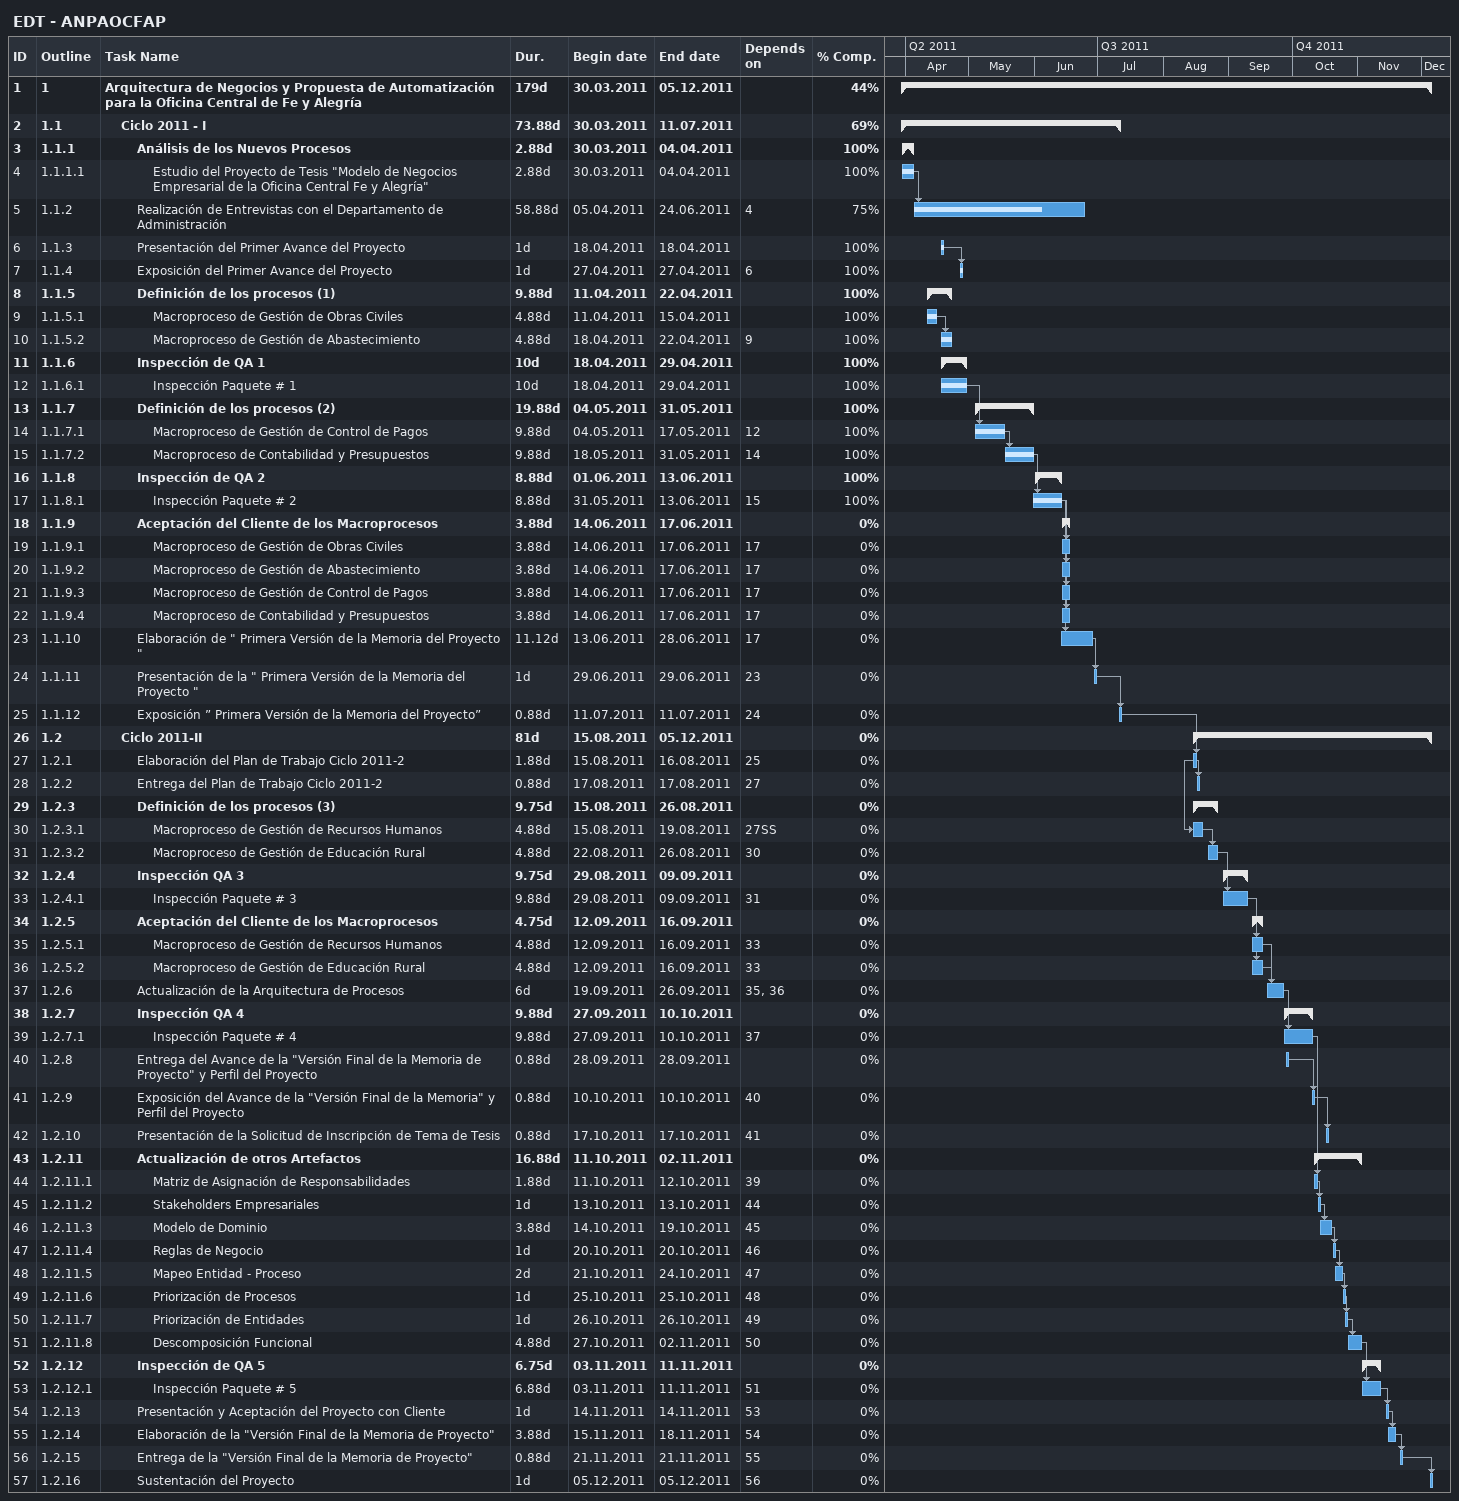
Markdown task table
EDT - ANPAOCFAP

| ID | WBS | Task | Duration | Start | Finish | Predecessors | % complete |
|---|---|---|---|---|---|---|---|
| 1 | 1 | **Arquitectura de Negocios y Propuesta de Automatización para la Oficina Central de Fe y Alegría** | 179d | 2011-03-30 | 2011-12-05 |  | 44 |
| 2 | 1.1 | **Ciclo 2011 - I** | 73.88d | 2011-03-30 | 2011-07-11 |  | 69 |
| 3 | 1.1.1 | **Análisis de los Nuevos Procesos** | 2.88d | 2011-03-30 | 2011-04-04 |  | 100 |
| 4 | 1.1.1.1 | Estudio del Proyecto de Tesis "Modelo de Negocios Empresarial de la Oficina Central Fe y Alegría" | 2.88d | 2011-03-30 | 2011-04-04 |  | 100 |
| 5 | 1.1.2 | Realización de Entrevistas con el Departamento de Administración | 58.88d | 2011-04-05 | 2011-06-24 | 4 | 75 |
| 6 | 1.1.3 | Presentación del Primer Avance del Proyecto | 1d | 2011-04-18 | 2011-04-18 |  | 100 |
| 7 | 1.1.4 | Exposición del Primer Avance del Proyecto | 1d | 2011-04-27 | 2011-04-27 | 6 | 100 |
| 8 | 1.1.5 | **Definición de los procesos (1)** | 9.88d | 2011-04-11 | 2011-04-22 |  | 100 |
| 9 | 1.1.5.1 | Macroproceso de Gestión de Obras Civiles | 4.88d | 2011-04-11 | 2011-04-15 |  | 100 |
| 10 | 1.1.5.2 | Macroproceso de Gestión de Abastecimiento | 4.88d | 2011-04-18 | 2011-04-22 | 9 | 100 |
| 11 | 1.1.6 | **Inspección de QA 1** | 10d | 2011-04-18 | 2011-04-29 |  | 100 |
| 12 | 1.1.6.1 | Inspección Paquete # 1 | 10d | 2011-04-18 | 2011-04-29 |  | 100 |
| 13 | 1.1.7 | **Definición de los procesos (2)** | 19.88d | 2011-05-04 | 2011-05-31 |  | 100 |
| 14 | 1.1.7.1 | Macroproceso de Gestión de Control de Pagos | 9.88d | 2011-05-04 | 2011-05-17 | 12 | 100 |
| 15 | 1.1.7.2 | Macroproceso de Contabilidad y Presupuestos | 9.88d | 2011-05-18 | 2011-05-31 | 14 | 100 |
| 16 | 1.1.8 | **Inspección de QA 2** | 8.88d | 2011-06-01 | 2011-06-13 |  | 100 |
| 17 | 1.1.8.1 | Inspección Paquete # 2 | 8.88d | 2011-05-31 | 2011-06-13 | 15 | 100 |
| 18 | 1.1.9 | **Aceptación del Cliente de los Macroprocesos** | 3.88d | 2011-06-14 | 2011-06-17 |  | 0 |
| 19 | 1.1.9.1 | Macroproceso de Gestión de Obras Civiles | 3.88d | 2011-06-14 | 2011-06-17 | 17 | 0 |
| 20 | 1.1.9.2 | Macroproceso de Gestión de Abastecimiento | 3.88d | 2011-06-14 | 2011-06-17 | 17 | 0 |
| 21 | 1.1.9.3 | Macroproceso de Gestión de Control de Pagos | 3.88d | 2011-06-14 | 2011-06-17 | 17 | 0 |
| 22 | 1.1.9.4 | Macroproceso de Contabilidad y Presupuestos | 3.88d | 2011-06-14 | 2011-06-17 | 17 | 0 |
| 23 | 1.1.10 | Elaboración de " Primera Versión de la Memoria del Proyecto " | 11.12d | 2011-06-13 | 2011-06-28 | 17 | 0 |
| 24 | 1.1.11 | Presentación de la " Primera Versión de la Memoria del Proyecto " | 1d | 2011-06-29 | 2011-06-29 | 23 | 0 |
| 25 | 1.1.12 | Exposición ” Primera Versión de la Memoria del Proyecto” | 0.88d | 2011-07-11 | 2011-07-11 | 24 | 0 |
| 26 | 1.2 | **Ciclo 2011-II** | 81d | 2011-08-15 | 2011-12-05 |  | 0 |
| 27 | 1.2.1 | Elaboración del Plan de Trabajo Ciclo 2011-2 | 1.88d | 2011-08-15 | 2011-08-16 | 25 | 0 |
| 28 | 1.2.2 | Entrega del Plan de Trabajo Ciclo 2011-2 | 0.88d | 2011-08-17 | 2011-08-17 | 27 | 0 |
| 29 | 1.2.3 | **Definición de los procesos (3)** | 9.75d | 2011-08-15 | 2011-08-26 |  | 0 |
| 30 | 1.2.3.1 | Macroproceso de Gestión de Recursos Humanos | 4.88d | 2011-08-15 | 2011-08-19 | 27SS | 0 |
| 31 | 1.2.3.2 | Macroproceso de Gestión de Educación Rural | 4.88d | 2011-08-22 | 2011-08-26 | 30 | 0 |
| 32 | 1.2.4 | **Inspección QA 3** | 9.75d | 2011-08-29 | 2011-09-09 |  | 0 |
| 33 | 1.2.4.1 | Inspección Paquete # 3 | 9.88d | 2011-08-29 | 2011-09-09 | 31 | 0 |
| 34 | 1.2.5 | **Aceptación del Cliente de los Macroprocesos** | 4.75d | 2011-09-12 | 2011-09-16 |  | 0 |
| 35 | 1.2.5.1 | Macroproceso de Gestión de Recursos Humanos | 4.88d | 2011-09-12 | 2011-09-16 | 33 | 0 |
| 36 | 1.2.5.2 | Macroproceso de Gestión de Educación Rural | 4.88d | 2011-09-12 | 2011-09-16 | 33 | 0 |
| 37 | 1.2.6 | Actualización de la Arquitectura de Procesos | 6d | 2011-09-19 | 2011-09-26 | 35, 36 | 0 |
| 38 | 1.2.7 | **Inspección QA 4** | 9.88d | 2011-09-27 | 2011-10-10 |  | 0 |
| 39 | 1.2.7.1 | Inspección Paquete # 4 | 9.88d | 2011-09-27 | 2011-10-10 | 37 | 0 |
| 40 | 1.2.8 | Entrega del Avance de la "Versión Final de la Memoria de Proyecto" y Perfil del Proyecto | 0.88d | 2011-09-28 | 2011-09-28 |  | 0 |
| 41 | 1.2.9 | Exposición del Avance de la "Versión Final de la Memoria" y Perfil del Proyecto | 0.88d | 2011-10-10 | 2011-10-10 | 40 | 0 |
| 42 | 1.2.10 | Presentación de la Solicitud de Inscripción de Tema de Tesis | 0.88d | 2011-10-17 | 2011-10-17 | 41 | 0 |
| 43 | 1.2.11 | **Actualización de otros Artefactos** | 16.88d | 2011-10-11 | 2011-11-02 |  | 0 |
| 44 | 1.2.11.1 | Matriz de Asignación de Responsabilidades | 1.88d | 2011-10-11 | 2011-10-12 | 39 | 0 |
| 45 | 1.2.11.2 | Stakeholders Empresariales | 1d | 2011-10-13 | 2011-10-13 | 44 | 0 |
| 46 | 1.2.11.3 | Modelo de Dominio | 3.88d | 2011-10-14 | 2011-10-19 | 45 | 0 |
| 47 | 1.2.11.4 | Reglas de Negocio | 1d | 2011-10-20 | 2011-10-20 | 46 | 0 |
| 48 | 1.2.11.5 | Mapeo Entidad - Proceso | 2d | 2011-10-21 | 2011-10-24 | 47 | 0 |
| 49 | 1.2.11.6 | Priorización de Procesos | 1d | 2011-10-25 | 2011-10-25 | 48 | 0 |
| 50 | 1.2.11.7 | Priorización de Entidades | 1d | 2011-10-26 | 2011-10-26 | 49 | 0 |
| 51 | 1.2.11.8 | Descomposición Funcional | 4.88d | 2011-10-27 | 2011-11-02 | 50 | 0 |
| 52 | 1.2.12 | **Inspección de QA 5** | 6.75d | 2011-11-03 | 2011-11-11 |  | 0 |
| 53 | 1.2.12.1 | Inspección Paquete # 5 | 6.88d | 2011-11-03 | 2011-11-11 | 51 | 0 |
| 54 | 1.2.13 | Presentación y Aceptación del Proyecto con Cliente | 1d | 2011-11-14 | 2011-11-14 | 53 | 0 |
| 55 | 1.2.14 | Elaboración de la "Versión Final de la Memoria de Proyecto" | 3.88d | 2011-11-15 | 2011-11-18 | 54 | 0 |
| 56 | 1.2.15 | Entrega de la "Versión Final de la Memoria de Proyecto" | 0.88d | 2011-11-21 | 2011-11-21 | 55 | 0 |
| 57 | 1.2.16 | Sustentación del Proyecto | 1d | 2011-12-05 | 2011-12-05 | 56 | 0 |
